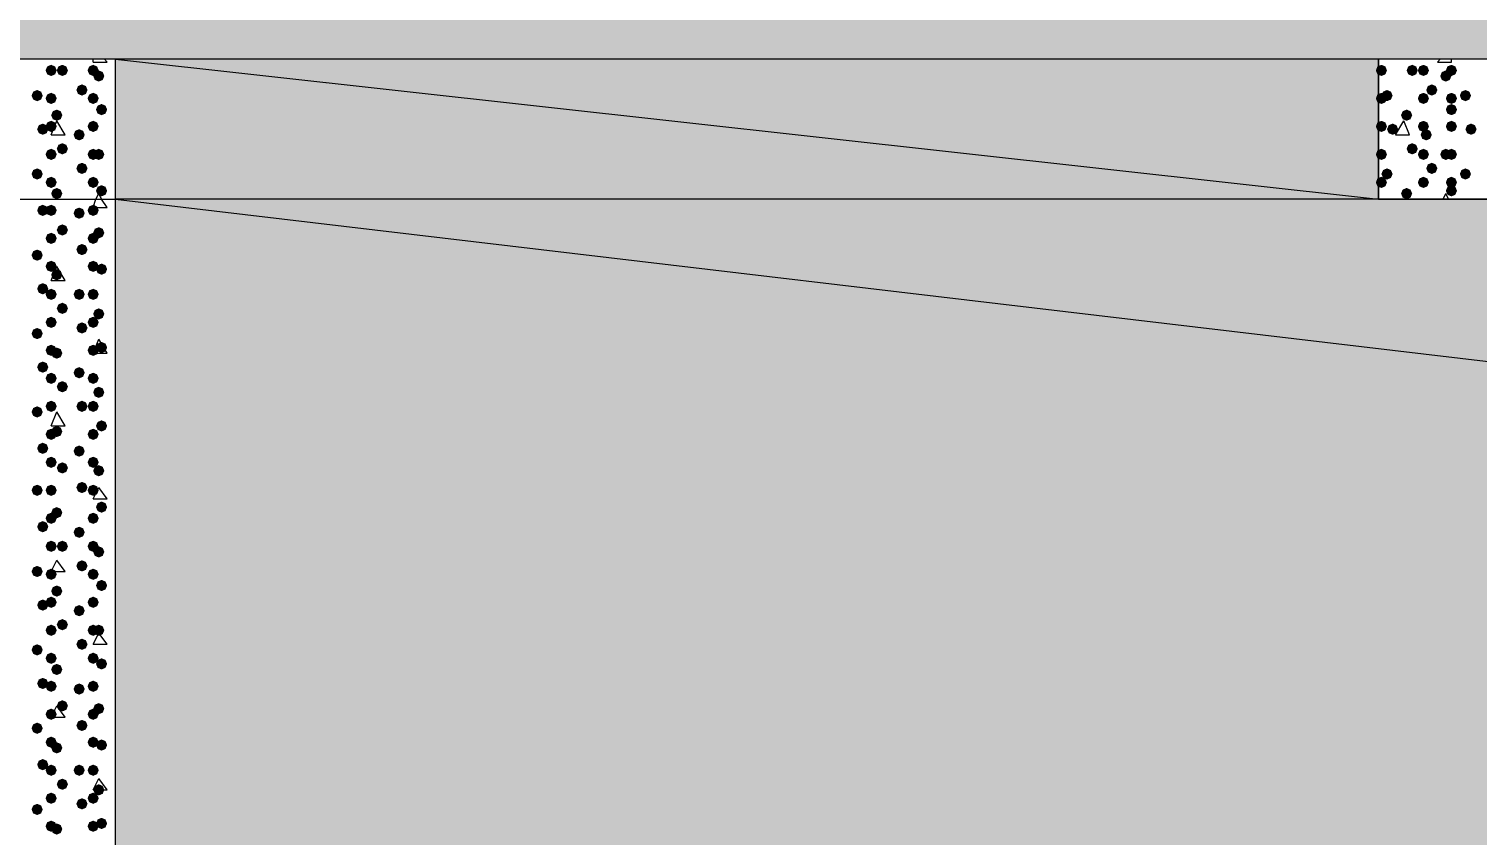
# Model space of a CAD drawing. Header units: millimetres. Extents: x 0 to 420, y 0 to 297.
# Drawn here: x 216.79 to 238.7, y 195.01 to 207.21 of the extents above; entities that cross this region are included whole.
import ezdxf

# ---------------------------------------------------------------- set-up
doc = ezdxf.new("R2010")
doc.units = ezdxf.units.MM
doc.layers.get('0').update_dxf_attribs({"linetype": 'CONTINUOUS'})

msp = doc.modelspace()

# ---------------------------------------------------------------- hatches: boundary and pattern name
at = {"true_color": 0x000008}
h = msp.add_hatch(color=0, dxfattribs=at)
h.paths.add_polyline_path([(379.518333, 225.806), (33.401, 225.806), (379.518333, 206.756)], flags=0)
h.paths.add_polyline_path([(33.401, 225.806), (379.518333, 206.756), (33.401, 206.756)], flags=0)
at = {"true_color": 0x000007}
for points in [[(217.212333, 206.586667), (217.187462, 206.526871), (217.127667, 206.502), (217.067871, 206.526871), (217.043, 206.586667), (217.067871, 206.646462), (217.127667, 206.671333), (217.187462, 206.646463)], [(217.381667, 206.586667), (217.356796, 206.526871), (217.297, 206.502), (217.237204, 206.526871), (217.212333, 206.586667), (217.237204, 206.646462), (217.297, 206.671333), (217.356796, 206.646463)], [(217.847333, 206.586667), (217.822462, 206.526871), (217.762667, 206.502), (217.702871, 206.526871), (217.678, 206.586667), (217.702871, 206.646462), (217.762667, 206.671333), (217.822462, 206.646463)], [(217.932, 206.502), (217.907129, 206.442204), (217.847333, 206.417333), (217.787537, 206.442204), (217.762667, 206.502), (217.787537, 206.561796), (217.847333, 206.586667), (217.907129, 206.561796)], [(237.320667, 206.586667), (237.295796, 206.526871), (237.236, 206.502), (237.176204, 206.526871), (237.151333, 206.586667), (237.176204, 206.646462), (237.236, 206.671333), (237.295796, 206.646463)], [(237.786333, 206.586667), (237.761462, 206.526871), (237.701667, 206.502), (237.641871, 206.526871), (237.617, 206.586667), (237.641871, 206.646462), (237.701667, 206.671333), (237.761462, 206.646463)], [(237.955667, 206.586667), (237.930796, 206.526871), (237.871, 206.502), (237.811204, 206.526871), (237.786333, 206.586667), (237.811204, 206.646462), (237.871, 206.671333), (237.930796, 206.646463)], [(238.294333, 206.502), (238.269463, 206.442204), (238.209667, 206.417333), (238.149871, 206.442204), (238.125, 206.502), (238.149871, 206.561796), (238.209667, 206.586667), (238.269462, 206.561796)], [(238.379, 206.586667), (238.354129, 206.526871), (238.294333, 206.502), (238.234537, 206.526871), (238.209667, 206.586667), (238.234537, 206.646462), (238.294333, 206.671333), (238.354129, 206.646463)], [(217.678, 206.290333), (217.653129, 206.230537), (217.593333, 206.205667), (217.533537, 206.230537), (217.508667, 206.290333), (217.533537, 206.350129), (217.593333, 206.375), (217.653129, 206.350129)], [(238.082667, 206.290333), (238.057796, 206.230537), (237.998, 206.205667), (237.938204, 206.230537), (237.913333, 206.290333), (237.938204, 206.350129), (237.998, 206.375), (238.057796, 206.350129)], [(217.000667, 206.205667), (216.975796, 206.145871), (216.916, 206.121), (216.856204, 206.145871), (216.831333, 206.205667), (216.856204, 206.265462), (216.916, 206.290333), (216.975796, 206.265463)], [(217.212333, 206.163333), (217.187462, 206.103537), (217.127667, 206.078667), (217.067871, 206.103537), (217.043, 206.163333), (217.067871, 206.223129), (217.127667, 206.248), (217.187462, 206.223129)], [(217.847333, 206.163333), (217.822462, 206.103537), (217.762667, 206.078667), (217.702871, 206.103537), (217.678, 206.163333), (217.702871, 206.223129), (217.762667, 206.248), (217.822462, 206.223129)], [(237.320667, 206.163333), (237.295796, 206.103537), (237.236, 206.078667), (237.176204, 206.103537), (237.151333, 206.163333), (237.176204, 206.223129), (237.236, 206.248), (237.295796, 206.223129)], [(237.405333, 206.205667), (237.380462, 206.145871), (237.320667, 206.121), (237.260871, 206.145871), (237.236, 206.205667), (237.260871, 206.265462), (237.320667, 206.290333), (237.380462, 206.265463)], [(237.955667, 206.163333), (237.930796, 206.103537), (237.871, 206.078667), (237.811204, 206.103537), (237.786333, 206.163333), (237.811204, 206.223129), (237.871, 206.248), (237.930796, 206.223129)], [(238.379, 206.163333), (238.354129, 206.103537), (238.294333, 206.078667), (238.234537, 206.103537), (238.209667, 206.163333), (238.234537, 206.223129), (238.294333, 206.248), (238.354129, 206.223129)], [(238.590667, 206.205667), (238.565796, 206.145871), (238.506, 206.121), (238.446204, 206.145871), (238.421333, 206.205667), (238.446204, 206.265462), (238.506, 206.290333), (238.565796, 206.265463)], [(217.297, 205.909333), (217.272129, 205.849538), (217.212333, 205.824667), (217.152537, 205.849538), (217.127667, 205.909333), (217.152537, 205.969129), (217.212333, 205.994), (217.272129, 205.969129)], [(217.974333, 205.994), (217.949462, 205.934204), (217.889667, 205.909333), (217.829871, 205.934204), (217.805, 205.994), (217.829871, 206.053796), (217.889667, 206.078667), (217.949462, 206.053796)], [(237.701667, 205.909333), (237.676796, 205.849538), (237.617, 205.824667), (237.557204, 205.849538), (237.532333, 205.909333), (237.557204, 205.969129), (237.617, 205.994), (237.676796, 205.969129)], [(238.379, 205.994), (238.354129, 205.934204), (238.294333, 205.909333), (238.234537, 205.934204), (238.209667, 205.994), (238.234537, 206.053796), (238.294333, 206.078667), (238.354129, 206.053796)], [(217.085333, 205.697667), (217.060462, 205.637871), (217.000667, 205.613), (216.940871, 205.637871), (216.916, 205.697667), (216.940871, 205.757462), (217.000667, 205.782333), (217.060462, 205.757463)], [(217.212333, 205.74), (217.187462, 205.680204), (217.127667, 205.655333), (217.067871, 205.680204), (217.043, 205.74), (217.067871, 205.799796), (217.127667, 205.824667), (217.187462, 205.799796)], [(217.635667, 205.613), (217.610796, 205.553204), (217.551, 205.528333), (217.491204, 205.553204), (217.466333, 205.613), (217.491204, 205.672796), (217.551, 205.697667), (217.610796, 205.672796)], [(217.847333, 205.74), (217.822462, 205.680204), (217.762667, 205.655333), (217.702871, 205.680204), (217.678, 205.74), (217.702871, 205.799796), (217.762667, 205.824667), (217.822462, 205.799796)], [(237.320667, 205.74), (237.295796, 205.680204), (237.236, 205.655333), (237.176204, 205.680204), (237.151333, 205.74), (237.176204, 205.799796), (237.236, 205.824667), (237.295796, 205.799796)], [(237.49, 205.697667), (237.465129, 205.637871), (237.405333, 205.613), (237.345538, 205.637871), (237.320667, 205.697667), (237.345537, 205.757462), (237.405333, 205.782333), (237.465129, 205.757463)], [(237.955667, 205.74), (237.930796, 205.680204), (237.871, 205.655333), (237.811204, 205.680204), (237.786333, 205.74), (237.811204, 205.799796), (237.871, 205.824667), (237.930796, 205.799796)], [(237.998, 205.613), (237.973129, 205.553204), (237.913333, 205.528333), (237.853538, 205.553204), (237.828667, 205.613), (237.853537, 205.672796), (237.913333, 205.697667), (237.973129, 205.672796)], [(238.379, 205.74), (238.354129, 205.680204), (238.294333, 205.655333), (238.234537, 205.680204), (238.209667, 205.74), (238.234537, 205.799796), (238.294333, 205.824667), (238.354129, 205.799796)], [(238.675333, 205.697667), (238.650462, 205.637871), (238.590667, 205.613), (238.530871, 205.637871), (238.506, 205.697667), (238.530871, 205.757462), (238.590667, 205.782333), (238.650462, 205.757463)], [(217.381667, 205.401333), (217.356796, 205.341537), (217.297, 205.316667), (217.237204, 205.341537), (217.212333, 205.401333), (217.237204, 205.461129), (217.297, 205.486), (217.356796, 205.461129)], [(237.786333, 205.401333), (237.761462, 205.341537), (237.701667, 205.316667), (237.641871, 205.341537), (237.617, 205.401333), (237.641871, 205.461129), (237.701667, 205.486), (237.761462, 205.461129)], [(217.212333, 205.316667), (217.187462, 205.256871), (217.127667, 205.232), (217.067871, 205.256871), (217.043, 205.316667), (217.067871, 205.376462), (217.127667, 205.401333), (217.187462, 205.376463)], [(217.847333, 205.316667), (217.822462, 205.256871), (217.762667, 205.232), (217.702871, 205.256871), (217.678, 205.316667), (217.702871, 205.376462), (217.762667, 205.401333), (217.822462, 205.376463)], [(217.932, 205.316667), (217.907129, 205.256871), (217.847333, 205.232), (217.787537, 205.256871), (217.762667, 205.316667), (217.787537, 205.376462), (217.847333, 205.401333), (217.907129, 205.376463)], [(237.320667, 205.316667), (237.295796, 205.256871), (237.236, 205.232), (237.176204, 205.256871), (237.151333, 205.316667), (237.176204, 205.376462), (237.236, 205.401333), (237.295796, 205.376463)], [(237.955667, 205.316667), (237.930796, 205.256871), (237.871, 205.232), (237.811204, 205.256871), (237.786333, 205.316667), (237.811204, 205.376462), (237.871, 205.401333), (237.930796, 205.376463)], [(238.294333, 205.316667), (238.269463, 205.256871), (238.209667, 205.232), (238.149871, 205.256871), (238.125, 205.316667), (238.149871, 205.376462), (238.209667, 205.401333), (238.269462, 205.376463)], [(238.379, 205.316667), (238.354129, 205.256871), (238.294333, 205.232), (238.234537, 205.256871), (238.209667, 205.316667), (238.234537, 205.376462), (238.294333, 205.401333), (238.354129, 205.376463)], [(217.000667, 205.020333), (216.975796, 204.960537), (216.916, 204.935667), (216.856204, 204.960537), (216.831333, 205.020333), (216.856204, 205.080129), (216.916, 205.105), (216.975796, 205.080129)], [(217.678, 205.105), (217.653129, 205.045204), (217.593333, 205.020333), (217.533537, 205.045204), (217.508667, 205.105), (217.533537, 205.164796), (217.593333, 205.189667), (217.653129, 205.164796)], [(237.405333, 205.020333), (237.380462, 204.960537), (237.320667, 204.935667), (237.260871, 204.960537), (237.236, 205.020333), (237.260871, 205.080129), (237.320667, 205.105), (237.380462, 205.080129)], [(238.082667, 205.105), (238.057796, 205.045204), (237.998, 205.020333), (237.938204, 205.045204), (237.913333, 205.105), (237.938204, 205.164796), (237.998, 205.189667), (238.057796, 205.164796)], [(238.590667, 205.020333), (238.565796, 204.960537), (238.506, 204.935667), (238.446204, 204.960537), (238.421333, 205.020333), (238.446204, 205.080129), (238.506, 205.105), (238.565796, 205.080129)], [(217.212333, 204.893333), (217.187462, 204.833537), (217.127667, 204.808667), (217.067871, 204.833537), (217.043, 204.893333), (217.067871, 204.953129), (217.127667, 204.978), (217.187462, 204.953129)], [(217.297, 204.724), (217.272129, 204.664204), (217.212333, 204.639333), (217.152537, 204.664204), (217.127667, 204.724), (217.152537, 204.783796), (217.212333, 204.808667), (217.272129, 204.783796)], [(217.847333, 204.893333), (217.822462, 204.833537), (217.762667, 204.808667), (217.702871, 204.833537), (217.678, 204.893333), (217.702871, 204.953129), (217.762667, 204.978), (217.822462, 204.953129)], [(217.974333, 204.766333), (217.949462, 204.706537), (217.889667, 204.681667), (217.829871, 204.706537), (217.805, 204.766333), (217.829871, 204.826129), (217.889667, 204.851), (217.949462, 204.826129)], [(237.320667, 204.893333), (237.295796, 204.833537), (237.236, 204.808667), (237.176204, 204.833537), (237.151333, 204.893333), (237.176204, 204.953129), (237.236, 204.978), (237.295796, 204.953129)], [(237.701667, 204.724), (237.676796, 204.664204), (237.617, 204.639333), (237.557204, 204.664204), (237.532333, 204.724), (237.557204, 204.783796), (237.617, 204.808667), (237.676796, 204.783796)], [(237.955667, 204.893333), (237.930796, 204.833537), (237.871, 204.808667), (237.811204, 204.833537), (237.786333, 204.893333), (237.811204, 204.953129), (237.871, 204.978), (237.930796, 204.953129)], [(238.379, 204.893333), (238.354129, 204.833537), (238.294333, 204.808667), (238.234537, 204.833537), (238.209667, 204.893333), (238.234537, 204.953129), (238.294333, 204.978), (238.354129, 204.953129)], [(238.379, 204.766333), (238.354129, 204.706537), (238.294333, 204.681667), (238.234537, 204.706537), (238.209667, 204.766333), (238.234537, 204.826129), (238.294333, 204.851), (238.354129, 204.826129)]]:
    msp.add_hatch(color=0, dxfattribs=at).paths.add_polyline_path(points, flags=0)
at = {"true_color": 0x000008}
h = msp.add_hatch(color=0, dxfattribs=at)
h.paths.add_polyline_path([(237.193667, 206.756), (218.101333, 206.756), (237.193667, 204.639333)], flags=0)
h.paths.add_polyline_path([(218.101333, 206.756), (237.193667, 204.639333), (218.101333, 204.639333)], flags=0)
h = msp.add_hatch(color=0, dxfattribs=at)
h.paths.add_polyline_path([(379.518333, 204.639333), (218.101333, 204.639333), (379.518333, 185.547)], flags=0)
h.paths.add_polyline_path([(218.101333, 204.639333), (379.518333, 185.547), (218.101333, 185.547)], flags=0)
for points in [[(217.085333, 204.47), (217.060462, 204.410204), (217.000667, 204.385333), (216.940871, 204.410204), (216.916, 204.47), (216.940871, 204.529796), (217.000667, 204.554667), (217.060462, 204.529796)], [(217.212333, 204.47), (217.187462, 204.410204), (217.127667, 204.385333), (217.067871, 204.410204), (217.043, 204.47), (217.067871, 204.529796), (217.127667, 204.554667), (217.187462, 204.529796)], [(217.635667, 204.427667), (217.610796, 204.367871), (217.551, 204.343), (217.491204, 204.367871), (217.466333, 204.427667), (217.491204, 204.487462), (217.551, 204.512333), (217.610796, 204.487463)], [(217.847333, 204.47), (217.822462, 204.410204), (217.762667, 204.385333), (217.702871, 204.410204), (217.678, 204.47), (217.702871, 204.529796), (217.762667, 204.554667), (217.822462, 204.529796)], [(217.381667, 204.173667), (217.356796, 204.113871), (217.297, 204.089), (217.237204, 204.113871), (217.212333, 204.173667), (217.237204, 204.233462), (217.297, 204.258333), (217.356796, 204.233463)], [(217.932, 204.131333), (217.907129, 204.071537), (217.847333, 204.046667), (217.787537, 204.071537), (217.762667, 204.131333), (217.787537, 204.191129), (217.847333, 204.216), (217.907129, 204.191129)], [(217.212333, 204.046667), (217.187462, 203.986871), (217.127667, 203.962), (217.067871, 203.986871), (217.043, 204.046667), (217.067871, 204.106462), (217.127667, 204.131333), (217.187462, 204.106463)], [(217.678, 203.877333), (217.653129, 203.817537), (217.593333, 203.792667), (217.533537, 203.817537), (217.508667, 203.877333), (217.533537, 203.937129), (217.593333, 203.962), (217.653129, 203.937129)], [(217.847333, 204.046667), (217.822462, 203.986871), (217.762667, 203.962), (217.702871, 203.986871), (217.678, 204.046667), (217.702871, 204.106462), (217.762667, 204.131333), (217.822462, 204.106463)], [(217.000667, 203.792667), (216.975796, 203.732871), (216.916, 203.708), (216.856204, 203.732871), (216.831333, 203.792667), (216.856204, 203.852462), (216.916, 203.877333), (216.975796, 203.852463)], [(217.212333, 203.623333), (217.187462, 203.563538), (217.127667, 203.538667), (217.067871, 203.563538), (217.043, 203.623333), (217.067871, 203.683129), (217.127667, 203.708), (217.187462, 203.683129)], [(217.847333, 203.623333), (217.822462, 203.563538), (217.762667, 203.538667), (217.702871, 203.563538), (217.678, 203.623333), (217.702871, 203.683129), (217.762667, 203.708), (217.822462, 203.683129)], [(217.297, 203.496333), (217.272129, 203.436537), (217.212333, 203.411667), (217.152537, 203.436537), (217.127667, 203.496333), (217.152537, 203.556129), (217.212333, 203.581), (217.272129, 203.556129)], [(217.974333, 203.581), (217.949462, 203.521204), (217.889667, 203.496333), (217.829871, 203.521204), (217.805, 203.581), (217.829871, 203.640796), (217.889667, 203.665667), (217.949462, 203.640796)], [(217.085333, 203.284667), (217.060462, 203.224871), (217.000667, 203.2), (216.940871, 203.224871), (216.916, 203.284667), (216.940871, 203.344462), (217.000667, 203.369333), (217.060462, 203.344463)], [(217.212333, 203.2), (217.187462, 203.140204), (217.127667, 203.115333), (217.067871, 203.140204), (217.043, 203.2), (217.067871, 203.259796), (217.127667, 203.284667), (217.187462, 203.259796)], [(217.635667, 203.2), (217.610796, 203.140204), (217.551, 203.115333), (217.491204, 203.140204), (217.466333, 203.2), (217.491204, 203.259796), (217.551, 203.284667), (217.610796, 203.259796)], [(217.847333, 203.2), (217.822462, 203.140204), (217.762667, 203.115333), (217.702871, 203.140204), (217.678, 203.2), (217.702871, 203.259796), (217.762667, 203.284667), (217.822462, 203.259796)], [(217.381667, 202.988333), (217.356796, 202.928537), (217.297, 202.903667), (217.237204, 202.928537), (217.212333, 202.988333), (217.237204, 203.048129), (217.297, 203.073), (217.356796, 203.048129)], [(217.212333, 202.776667), (217.187462, 202.716871), (217.127667, 202.692), (217.067871, 202.716871), (217.043, 202.776667), (217.067871, 202.836462), (217.127667, 202.861333), (217.187462, 202.836463)], [(217.847333, 202.776667), (217.822462, 202.716871), (217.762667, 202.692), (217.702871, 202.716871), (217.678, 202.776667), (217.702871, 202.836462), (217.762667, 202.861333), (217.822462, 202.836463)], [(217.932, 202.903667), (217.907129, 202.843871), (217.847333, 202.819), (217.787537, 202.843871), (217.762667, 202.903667), (217.787537, 202.963462), (217.847333, 202.988333), (217.907129, 202.963463)], [(217.000667, 202.607333), (216.975796, 202.547537), (216.916, 202.522667), (216.856204, 202.547537), (216.831333, 202.607333), (216.856204, 202.667129), (216.916, 202.692), (216.975796, 202.667129)], [(217.678, 202.692), (217.653129, 202.632204), (217.593333, 202.607333), (217.533537, 202.632204), (217.508667, 202.692), (217.533537, 202.751796), (217.593333, 202.776667), (217.653129, 202.751796)], [(217.212333, 202.353333), (217.187462, 202.293537), (217.127667, 202.268667), (217.067871, 202.293537), (217.043, 202.353333), (217.067871, 202.413129), (217.127667, 202.438), (217.187462, 202.413129)], [(217.297, 202.311), (217.272129, 202.251204), (217.212333, 202.226333), (217.152537, 202.251204), (217.127667, 202.311), (217.152537, 202.370796), (217.212333, 202.395667), (217.272129, 202.370796)], [(217.847333, 202.353333), (217.822462, 202.293537), (217.762667, 202.268667), (217.702871, 202.293537), (217.678, 202.353333), (217.702871, 202.413129), (217.762667, 202.438), (217.822462, 202.413129)], [(217.974333, 202.395667), (217.949462, 202.335871), (217.889667, 202.311), (217.829871, 202.335871), (217.805, 202.395667), (217.829871, 202.455462), (217.889667, 202.480333), (217.949462, 202.455463)], [(217.085333, 202.099333), (217.060462, 202.039537), (217.000667, 202.014667), (216.940871, 202.039537), (216.916, 202.099333), (216.940871, 202.159129), (217.000667, 202.184), (217.060462, 202.159129)], [(217.212333, 201.93), (217.187462, 201.870204), (217.127667, 201.845333), (217.067871, 201.870204), (217.043, 201.93), (217.067871, 201.989796), (217.127667, 202.014667), (217.187462, 201.989796)], [(217.635667, 202.014667), (217.610796, 201.954871), (217.551, 201.93), (217.491204, 201.954871), (217.466333, 202.014667), (217.491204, 202.074462), (217.551, 202.099333), (217.610796, 202.074463)], [(217.847333, 201.93), (217.822462, 201.870204), (217.762667, 201.845333), (217.702871, 201.870204), (217.678, 201.93), (217.702871, 201.989796), (217.762667, 202.014667), (217.822462, 201.989796)], [(217.381667, 201.803), (217.356796, 201.743204), (217.297, 201.718333), (217.237204, 201.743204), (217.212333, 201.803), (217.237204, 201.862796), (217.297, 201.887667), (217.356796, 201.862796)], [(217.932, 201.718333), (217.907129, 201.658537), (217.847333, 201.633667), (217.787537, 201.658537), (217.762667, 201.718333), (217.787537, 201.778129), (217.847333, 201.803), (217.907129, 201.778129)], [(217.212333, 201.506667), (217.187462, 201.446871), (217.127667, 201.422), (217.067871, 201.446871), (217.043, 201.506667), (217.067871, 201.566462), (217.127667, 201.591333), (217.187462, 201.566463)], [(217.678, 201.506667), (217.653129, 201.446871), (217.593333, 201.422), (217.533537, 201.446871), (217.508667, 201.506667), (217.533537, 201.566462), (217.593333, 201.591333), (217.653129, 201.566463)], [(217.847333, 201.506667), (217.822462, 201.446871), (217.762667, 201.422), (217.702871, 201.446871), (217.678, 201.506667), (217.702871, 201.566462), (217.762667, 201.591333), (217.822462, 201.566463)], [(217.000667, 201.422), (216.975796, 201.362204), (216.916, 201.337333), (216.856204, 201.362204), (216.831333, 201.422), (216.856204, 201.481796), (216.916, 201.506667), (216.975796, 201.481796)], [(217.212333, 201.083333), (217.187462, 201.023537), (217.127667, 200.998667), (217.067871, 201.023537), (217.043, 201.083333), (217.067871, 201.143129), (217.127667, 201.168), (217.187462, 201.143129)], [(217.297, 201.125667), (217.272129, 201.065871), (217.212333, 201.041), (217.152537, 201.065871), (217.127667, 201.125667), (217.152537, 201.185462), (217.212333, 201.210333), (217.272129, 201.185463)], [(217.847333, 201.083333), (217.822462, 201.023537), (217.762667, 200.998667), (217.702871, 201.023537), (217.678, 201.083333), (217.702871, 201.143129), (217.762667, 201.168), (217.822462, 201.143129)], [(217.974333, 201.210333), (217.949462, 201.150537), (217.889667, 201.125667), (217.829871, 201.150537), (217.805, 201.210333), (217.829871, 201.270129), (217.889667, 201.295), (217.949462, 201.270129)], [(217.085333, 200.871667), (217.060462, 200.811871), (217.000667, 200.787), (216.940871, 200.811871), (216.916, 200.871667), (216.940871, 200.931462), (217.000667, 200.956333), (217.060462, 200.931463)], [(217.635667, 200.829333), (217.610796, 200.769537), (217.551, 200.744667), (217.491204, 200.769537), (217.466333, 200.829333), (217.491204, 200.889129), (217.551, 200.914), (217.610796, 200.889129)], [(217.212333, 200.66), (217.187462, 200.600204), (217.127667, 200.575333), (217.067871, 200.600204), (217.043, 200.66), (217.067871, 200.719796), (217.127667, 200.744667), (217.187462, 200.719796)], [(217.381667, 200.575333), (217.356796, 200.515537), (217.297, 200.490667), (217.237204, 200.515537), (217.212333, 200.575333), (217.237204, 200.635129), (217.297, 200.66), (217.356796, 200.635129)], [(217.847333, 200.66), (217.822462, 200.600204), (217.762667, 200.575333), (217.702871, 200.600204), (217.678, 200.66), (217.702871, 200.719796), (217.762667, 200.744667), (217.822462, 200.719796)], [(217.932, 200.533), (217.907129, 200.473204), (217.847333, 200.448333), (217.787537, 200.473204), (217.762667, 200.533), (217.787537, 200.592796), (217.847333, 200.617667), (217.907129, 200.592796)], [(217.000667, 200.236667), (216.975796, 200.176871), (216.916, 200.152), (216.856204, 200.176871), (216.831333, 200.236667), (216.856204, 200.296462), (216.916, 200.321333), (216.975796, 200.296463)], [(217.212333, 200.236667), (217.187462, 200.176871), (217.127667, 200.152), (217.067871, 200.176871), (217.043, 200.236667), (217.067871, 200.296462), (217.127667, 200.321333), (217.187462, 200.296463)], [(217.678, 200.279), (217.653129, 200.219204), (217.593333, 200.194333), (217.533537, 200.219204), (217.508667, 200.279), (217.533537, 200.338796), (217.593333, 200.363667), (217.653129, 200.338796)], [(217.847333, 200.236667), (217.822462, 200.176871), (217.762667, 200.152), (217.702871, 200.176871), (217.678, 200.236667), (217.702871, 200.296462), (217.762667, 200.321333), (217.822462, 200.296463)], [(217.974333, 199.982667), (217.949462, 199.922871), (217.889667, 199.898), (217.829871, 199.922871), (217.805, 199.982667), (217.829871, 200.042462), (217.889667, 200.067333), (217.949462, 200.042463)], [(217.085333, 199.686333), (217.060462, 199.626537), (217.000667, 199.601667), (216.940871, 199.626537), (216.916, 199.686333), (216.940871, 199.746129), (217.000667, 199.771), (217.060462, 199.746129)], [(217.212333, 199.813333), (217.187462, 199.753537), (217.127667, 199.728667), (217.067871, 199.753537), (217.043, 199.813333), (217.067871, 199.873129), (217.127667, 199.898), (217.187462, 199.873129)], [(217.297, 199.898), (217.272129, 199.838204), (217.212333, 199.813333), (217.152537, 199.838204), (217.127667, 199.898), (217.152537, 199.957796), (217.212333, 199.982667), (217.272129, 199.957796)], [(217.847333, 199.813333), (217.822462, 199.753537), (217.762667, 199.728667), (217.702871, 199.753537), (217.678, 199.813333), (217.702871, 199.873129), (217.762667, 199.898), (217.822462, 199.873129)], [(217.635667, 199.601667), (217.610796, 199.541871), (217.551, 199.517), (217.491204, 199.541871), (217.466333, 199.601667), (217.491204, 199.661462), (217.551, 199.686333), (217.610796, 199.661463)], [(217.212333, 199.39), (217.187462, 199.330204), (217.127667, 199.305333), (217.067871, 199.330204), (217.043, 199.39), (217.067871, 199.449796), (217.127667, 199.474667), (217.187462, 199.449796)], [(217.381667, 199.39), (217.356796, 199.330204), (217.297, 199.305333), (217.237204, 199.330204), (217.212333, 199.39), (217.237204, 199.449796), (217.297, 199.474667), (217.356796, 199.449796)], [(217.847333, 199.39), (217.822462, 199.330204), (217.762667, 199.305333), (217.702871, 199.330204), (217.678, 199.39), (217.702871, 199.449796), (217.762667, 199.474667), (217.822462, 199.449796)], [(217.932, 199.305333), (217.907129, 199.245537), (217.847333, 199.220667), (217.787537, 199.245537), (217.762667, 199.305333), (217.787537, 199.365129), (217.847333, 199.39), (217.907129, 199.365129)], [(217.678, 199.093667), (217.653129, 199.033871), (217.593333, 199.009), (217.533537, 199.033871), (217.508667, 199.093667), (217.533537, 199.153462), (217.593333, 199.178333), (217.653129, 199.153463)], [(217.000667, 199.009), (216.975796, 198.949204), (216.916, 198.924333), (216.856204, 198.949204), (216.831333, 199.009), (216.856204, 199.068796), (216.916, 199.093667), (216.975796, 199.068796)], [(217.212333, 198.966667), (217.187462, 198.906871), (217.127667, 198.882), (217.067871, 198.906871), (217.043, 198.966667), (217.067871, 199.026462), (217.127667, 199.051333), (217.187462, 199.026463)], [(217.847333, 198.966667), (217.822462, 198.906871), (217.762667, 198.882), (217.702871, 198.906871), (217.678, 198.966667), (217.702871, 199.026462), (217.762667, 199.051333), (217.822462, 199.026463)], [(217.297, 198.712667), (217.272129, 198.652871), (217.212333, 198.628), (217.152537, 198.652871), (217.127667, 198.712667), (217.152537, 198.772462), (217.212333, 198.797333), (217.272129, 198.772463)], [(217.974333, 198.797333), (217.949462, 198.737537), (217.889667, 198.712667), (217.829871, 198.737537), (217.805, 198.797333), (217.829871, 198.857129), (217.889667, 198.882), (217.949462, 198.857129)], [(217.085333, 198.501), (217.060462, 198.441204), (217.000667, 198.416333), (216.940871, 198.441204), (216.916, 198.501), (216.940871, 198.560796), (217.000667, 198.585667), (217.060462, 198.560796)], [(217.212333, 198.543333), (217.187462, 198.483537), (217.127667, 198.458667), (217.067871, 198.483537), (217.043, 198.543333), (217.067871, 198.603129), (217.127667, 198.628), (217.187462, 198.603129)], [(217.635667, 198.416333), (217.610796, 198.356537), (217.551, 198.331667), (217.491204, 198.356537), (217.466333, 198.416333), (217.491204, 198.476129), (217.551, 198.501), (217.610796, 198.476129)], [(217.847333, 198.543333), (217.822462, 198.483537), (217.762667, 198.458667), (217.702871, 198.483537), (217.678, 198.543333), (217.702871, 198.603129), (217.762667, 198.628), (217.822462, 198.603129)], [(217.381667, 198.204667), (217.356796, 198.144871), (217.297, 198.12), (217.237204, 198.144871), (217.212333, 198.204667), (217.237204, 198.264462), (217.297, 198.289333), (217.356796, 198.264463)], [(217.212333, 198.12), (217.187462, 198.060204), (217.127667, 198.035333), (217.067871, 198.060204), (217.043, 198.12), (217.067871, 198.179796), (217.127667, 198.204667), (217.187462, 198.179796)], [(217.847333, 198.12), (217.822462, 198.060204), (217.762667, 198.035333), (217.702871, 198.060204), (217.678, 198.12), (217.702871, 198.179796), (217.762667, 198.204667), (217.822462, 198.179796)], [(217.932, 198.12), (217.907129, 198.060204), (217.847333, 198.035333), (217.787537, 198.060204), (217.762667, 198.12), (217.787537, 198.179796), (217.847333, 198.204667), (217.907129, 198.179796)], [(217.000667, 197.823667), (216.975796, 197.763871), (216.916, 197.739), (216.856204, 197.763871), (216.831333, 197.823667), (216.856204, 197.883462), (216.916, 197.908333), (216.975796, 197.883463)], [(217.678, 197.908333), (217.653129, 197.848537), (217.593333, 197.823667), (217.533537, 197.848537), (217.508667, 197.908333), (217.533537, 197.968129), (217.593333, 197.993), (217.653129, 197.968129)], [(217.212333, 197.696667), (217.187462, 197.636871), (217.127667, 197.612), (217.067871, 197.636871), (217.043, 197.696667), (217.067871, 197.756462), (217.127667, 197.781333), (217.187462, 197.756463)], [(217.297, 197.527333), (217.272129, 197.467537), (217.212333, 197.442667), (217.152537, 197.467537), (217.127667, 197.527333), (217.152537, 197.587129), (217.212333, 197.612), (217.272129, 197.587129)], [(217.847333, 197.696667), (217.822462, 197.636871), (217.762667, 197.612), (217.702871, 197.636871), (217.678, 197.696667), (217.702871, 197.756462), (217.762667, 197.781333), (217.822462, 197.756463)], [(217.974333, 197.612), (217.949462, 197.552204), (217.889667, 197.527333), (217.829871, 197.552204), (217.805, 197.612), (217.829871, 197.671796), (217.889667, 197.696667), (217.949462, 197.671796)], [(217.085333, 197.315667), (217.060462, 197.255871), (217.000667, 197.231), (216.940871, 197.255871), (216.916, 197.315667), (216.940871, 197.375462), (217.000667, 197.400333), (217.060462, 197.375463)], [(217.212333, 197.273333), (217.187462, 197.213537), (217.127667, 197.188667), (217.067871, 197.213537), (217.043, 197.273333), (217.067871, 197.333129), (217.127667, 197.358), (217.187462, 197.333129)], [(217.847333, 197.273333), (217.822462, 197.213537), (217.762667, 197.188667), (217.702871, 197.213537), (217.678, 197.273333), (217.702871, 197.333129), (217.762667, 197.358), (217.822462, 197.333129)], [(217.635667, 197.231), (217.610796, 197.171204), (217.551, 197.146333), (217.491204, 197.171204), (217.466333, 197.231), (217.491204, 197.290796), (217.551, 197.315667), (217.610796, 197.290796)], [(217.212333, 196.85), (217.187462, 196.790204), (217.127667, 196.765333), (217.067871, 196.790204), (217.043, 196.85), (217.067871, 196.909796), (217.127667, 196.934667), (217.187462, 196.909796)], [(217.381667, 196.977), (217.356796, 196.917204), (217.297, 196.892333), (217.237204, 196.917204), (217.212333, 196.977), (217.237204, 197.036796), (217.297, 197.061667), (217.356796, 197.036796)], [(217.847333, 196.85), (217.822462, 196.790204), (217.762667, 196.765333), (217.702871, 196.790204), (217.678, 196.85), (217.702871, 196.909796), (217.762667, 196.934667), (217.822462, 196.909796)], [(217.932, 196.934667), (217.907129, 196.874871), (217.847333, 196.85), (217.787537, 196.874871), (217.762667, 196.934667), (217.787537, 196.994462), (217.847333, 197.019333), (217.907129, 196.994463)], [(217.000667, 196.638333), (216.975796, 196.578537), (216.916, 196.553667), (216.856204, 196.578537), (216.831333, 196.638333), (216.856204, 196.698129), (216.916, 196.723), (216.975796, 196.698129)], [(217.678, 196.680667), (217.653129, 196.620871), (217.593333, 196.596), (217.533537, 196.620871), (217.508667, 196.680667), (217.533537, 196.740462), (217.593333, 196.765333), (217.653129, 196.740463)], [(217.212333, 196.426667), (217.187462, 196.366871), (217.127667, 196.342), (217.067871, 196.366871), (217.043, 196.426667), (217.067871, 196.486462), (217.127667, 196.511333), (217.187462, 196.486463)], [(217.847333, 196.426667), (217.822462, 196.366871), (217.762667, 196.342), (217.702871, 196.366871), (217.678, 196.426667), (217.702871, 196.486462), (217.762667, 196.511333), (217.822462, 196.486463)], [(217.297, 196.342), (217.272129, 196.282204), (217.212333, 196.257333), (217.152537, 196.282204), (217.127667, 196.342), (217.152537, 196.401796), (217.212333, 196.426667), (217.272129, 196.401796)], [(217.974333, 196.384333), (217.949462, 196.324537), (217.889667, 196.299667), (217.829871, 196.324537), (217.805, 196.384333), (217.829871, 196.444129), (217.889667, 196.469), (217.949462, 196.444129)], [(217.085333, 196.088), (217.060462, 196.028204), (217.000667, 196.003333), (216.940871, 196.028204), (216.916, 196.088), (216.940871, 196.147796), (217.000667, 196.172667), (217.060462, 196.147796)], [(217.212333, 196.003333), (217.187462, 195.943537), (217.127667, 195.918667), (217.067871, 195.943537), (217.043, 196.003333), (217.067871, 196.063129), (217.127667, 196.088), (217.187462, 196.063129)], [(217.635667, 196.003333), (217.610796, 195.943537), (217.551, 195.918667), (217.491204, 195.943537), (217.466333, 196.003333), (217.491204, 196.063129), (217.551, 196.088), (217.610796, 196.063129)], [(217.847333, 196.003333), (217.822462, 195.943537), (217.762667, 195.918667), (217.702871, 195.943537), (217.678, 196.003333), (217.702871, 196.063129), (217.762667, 196.088), (217.822462, 196.063129)], [(217.381667, 195.791667), (217.356796, 195.731871), (217.297, 195.707), (217.237204, 195.731871), (217.212333, 195.791667), (217.237204, 195.851462), (217.297, 195.876333), (217.356796, 195.851463)], [(217.212333, 195.58), (217.187462, 195.520204), (217.127667, 195.495333), (217.067871, 195.520204), (217.043, 195.58), (217.067871, 195.639796), (217.127667, 195.664667), (217.187462, 195.639796)], [(217.847333, 195.58), (217.822462, 195.520204), (217.762667, 195.495333), (217.702871, 195.520204), (217.678, 195.58), (217.702871, 195.639796), (217.762667, 195.664667), (217.822462, 195.639796)], [(217.932, 195.707), (217.907129, 195.647204), (217.847333, 195.622333), (217.787537, 195.647204), (217.762667, 195.707), (217.787537, 195.766796), (217.847333, 195.791667), (217.907129, 195.766796)], [(217.000667, 195.410667), (216.975796, 195.350871), (216.916, 195.326), (216.856204, 195.350871), (216.831333, 195.410667), (216.856204, 195.470462), (216.916, 195.495333), (216.975796, 195.470463)], [(217.678, 195.495333), (217.653129, 195.435537), (217.593333, 195.410667), (217.533537, 195.435537), (217.508667, 195.495333), (217.533537, 195.555129), (217.593333, 195.58), (217.653129, 195.555129)], [(217.212333, 195.156667), (217.187462, 195.096871), (217.127667, 195.072), (217.067871, 195.096871), (217.043, 195.156667), (217.067871, 195.216462), (217.127667, 195.241333), (217.187462, 195.216463)], [(217.297, 195.114333), (217.272129, 195.054537), (217.212333, 195.029667), (217.152537, 195.054537), (217.127667, 195.114333), (217.152537, 195.174129), (217.212333, 195.199), (217.272129, 195.174129)], [(217.847333, 195.156667), (217.822462, 195.096871), (217.762667, 195.072), (217.702871, 195.096871), (217.678, 195.156667), (217.702871, 195.216462), (217.762667, 195.241333), (217.822462, 195.216463)], [(217.974333, 195.199), (217.949462, 195.139204), (217.889667, 195.114333), (217.829871, 195.139204), (217.805, 195.199), (217.829871, 195.258796), (217.889667, 195.283667), (217.949462, 195.258796)]]:
    msp.add_hatch(color=0, dxfattribs=at).paths.add_polyline_path(points, flags=0)

# ---------------------------------------------------------------- linework, layer by layer
at = {"color": 0, "true_color": 0x000008}
for points in [[(33.401, 225.806), (379.518333, 206.756), (33.401, 206.756)], [(237.193667, 206.756), (218.101333, 206.756), (237.193667, 204.639333)], [(218.101333, 206.756), (237.193667, 204.639333), (218.101333, 204.639333)], [(379.518333, 204.639333), (218.101333, 204.639333), (379.518333, 185.547)], [(218.101333, 204.639333), (379.518333, 185.547), (218.101333, 185.547)]]:
    msp.add_lwpolyline(points, close=True, dxfattribs=at)
at = {"color": 0, "true_color": 0x000007}
for points in [[(32.342667, 185.547), (32.342667, 162.263667), (380.576667, 162.263667), (380.576667, 185.547), (218.101333, 185.547), (218.101333, 206.756), (194.775667, 206.756), (194.775667, 185.547)], [(32.342667, 185.547), (32.342667, 162.263667), (380.576667, 162.263667), (380.576667, 185.547), (218.101333, 185.547), (218.101333, 206.756), (194.775667, 206.756), (194.775667, 185.547)], [(215.984667, 206.756), (215.984667, 204.639333), (218.101333, 204.639333), (218.101333, 206.756)], [(237.193667, 206.756), (237.193667, 204.639333), (239.310333, 204.639333), (239.310333, 206.756)]]:
    msp.add_lwpolyline(points, close=True, dxfattribs=at)
for points in [[(217.762667, 206.713667), (217.762667, 206.756)], [(217.762667, 206.713667), (217.974333, 206.713667)], [(217.974333, 206.713667), (217.932, 206.756)], [(238.082667, 206.713667), (238.125, 206.756)], [(238.082667, 206.713667), (238.294333, 206.713667)], [(238.294333, 206.713667), (238.294333, 206.756)], [(217.127667, 205.613), (217.212333, 205.824667)], [(217.339333, 205.613), (217.212333, 205.824667)], [(237.447667, 205.613), (237.574667, 205.824667)], [(237.659333, 205.613), (237.574667, 205.824667)], [(217.127667, 205.613), (217.339333, 205.613)], [(237.447667, 205.613), (237.659333, 205.613)], [(217.805, 204.639333), (217.847333, 204.724)], [(217.889667, 204.639333), (217.847333, 204.724)], [(218.101333, 185.547), (218.101333, 204.639333)], [(238.167333, 204.639333), (238.209667, 204.724)], [(238.252, 204.639333), (238.209667, 204.724)]]:
    msp.add_lwpolyline(points, dxfattribs=at)
at = {"color": 0, "true_color": 0x000008}
for points in [[(217.762667, 204.512333), (217.805, 204.639333)], [(217.974333, 204.512333), (217.889667, 204.639333)], [(217.762667, 204.512333), (217.974333, 204.512333)], [(217.127667, 203.411667), (217.212333, 203.623333)], [(217.339333, 203.411667), (217.212333, 203.623333)], [(217.127667, 203.411667), (217.339333, 203.411667)], [(217.762667, 202.311), (217.847333, 202.522667)], [(217.974333, 202.311), (217.847333, 202.522667)], [(217.762667, 202.311), (217.974333, 202.311)], [(217.127667, 201.210333), (217.212333, 201.422)], [(217.339333, 201.210333), (217.212333, 201.422)], [(217.127667, 201.210333), (217.339333, 201.210333)], [(217.762667, 200.109667), (217.847333, 200.279)], [(217.974333, 200.109667), (217.847333, 200.279)], [(217.762667, 200.109667), (217.974333, 200.109667)], [(217.127667, 199.009), (217.212333, 199.178333)], [(217.339333, 199.009), (217.212333, 199.178333)], [(217.127667, 199.009), (217.339333, 199.009)], [(217.762667, 197.908333), (217.847333, 198.077667)], [(217.974333, 197.908333), (217.847333, 198.077667)], [(217.762667, 197.908333), (217.974333, 197.908333)], [(217.127667, 196.807667), (217.212333, 196.977)], [(217.339333, 196.807667), (217.212333, 196.977)], [(217.127667, 196.807667), (217.339333, 196.807667)], [(217.762667, 195.707), (217.847333, 195.876333)], [(217.974333, 195.707), (217.847333, 195.876333)], [(217.762667, 195.707), (217.974333, 195.707)]]:
    msp.add_lwpolyline(points, dxfattribs=at)

doc.saveas('drawing.dxf')
